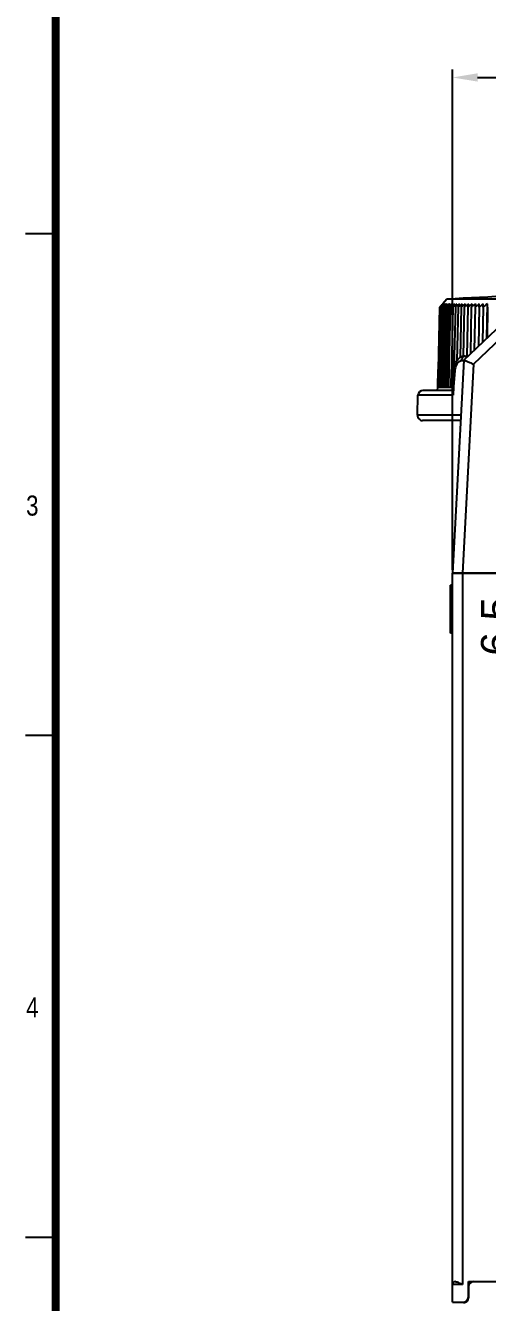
# Model space of a CAD drawing. Header units: millimetres. Extents: x 509 to 2449, y -194 to 649.
# Drawn here: x 1880.3 to 1926.4, y 409.1 to 536.3 of the extents above; entities that cross this region are included whole.
import ezdxf

# ---------------------------------------------------------------- set-up
doc = ezdxf.new("R2010")
doc.units = ezdxf.units.MM
doc.header["$PDMODE"] = 3
doc.header["$PDSIZE"] = 0.7
doc.layers.get('0').update_dxf_attribs({"linetype": 'CONTINUOUS'})
doc.layers.get('Defpoints').update_dxf_attribs({"linetype": 'CONTINUOUS'})
doc.layers.add('Dim', color=1, linetype='CONTINUOUS')
doc.layers.add('SU', color=7, linetype='CONTINUOUS')
doc.styles.add('OMI-1', font='arial.ttf', dxfattribs={"oblique": 1, "height": 3})
doc.styles.get("Standard").update_dxf_attribs({"font": 'gulim.ttc', "width": 0.8})
doc.dimstyles.new('1', dxfattribs={"dimtxt": 5, "dimasz": 2.5, "dimexe": 0.8, "dimexo": 0.3, "dimgap": 0.5, "dimtad": 1, "dimtoh": 1, "dimdec": 1, "dimzin": 0, "dimdsep": 46, "dimtxsty": 'OMI-1', "dimcen": 0, "dimclrd": 256, "dimclre": 256, "dimclrt": 256, "dimadec": 0, "dimazin": 0, "dimtfac": 0.8, "dimtdec": 1, "dimtix": 1, "dimtmove": 0, "dimatfit": 3, "dimfxl": 1, "dimtolj": 1, "dimtzin": 0, "dimarcsym": 0})

# ---------------------------------------------------------------- blocks, each defined once
blk = doc.blocks.new('*D4079')
at = {"layer": 'Defpoints', "color": 0}
for p in [(1982.88, 531.1), (1922.88, 481.73), (1982.88, 481.73)]:
    blk.add_point(p, dxfattribs=at)
at = {"layer": 'Dim', "lineweight": -2}
for p, q in [((1922.88, 482.03), (1922.88, 531.9)), ((1982.88, 482.03), (1982.88, 531.9)), ((1925.38, 531.1), (1980.38, 531.1))]:
    blk.add_line(p, q, dxfattribs=at)
at = {"layer": 'Dim'}
for points in [[(1925.38, 531.52), (1925.38, 530.69), (1922.88, 531.1)], [(1980.38, 530.69), (1980.38, 531.52), (1982.88, 531.1)]]:
    blk.add_solid(points, dxfattribs=at)
at = {"layer": 'Dim', "insert": (1952.88, 533.13), "char_height": 3, "attachment_point": 5, "style": 'OMI-1'}
blk.add_mtext('\\A1;60.0', dxfattribs=at)
blk = doc.blocks.new('*D4098')
at = {"layer": 'Defpoints', "color": 0}
for p in [(1932.63, 479.63), (1929.27, 473.13), (1932.63, 473.13)]:
    blk.add_point(p, dxfattribs=at)
at = {"layer": 'Dim', "lineweight": -2}
for p, q in [((1929.27, 482.13), (1929.27, 484.63)), ((1932.33, 479.63), (1928.47, 479.63)), ((1929.27, 479.63), (1929.27, 473.13)), ((1932.33, 473.13), (1928.47, 473.13)), ((1929.27, 470.63), (1929.27, 468.13))]:
    blk.add_line(p, q, dxfattribs=at)
at = {"layer": 'Dim'}
for points in [[(1928.86, 482.13), (1929.69, 482.13), (1929.27, 479.63)], [(1929.69, 470.63), (1928.86, 470.63), (1929.27, 473.13)]]:
    blk.add_solid(points, dxfattribs=at)
at = {"layer": 'Dim', "insert": (1927.24, 476.38), "char_height": 3, "attachment_point": 5, "rotation": 90, "style": 'OMI-1'}
blk.add_mtext('\\A1;6.5', dxfattribs=at)

msp = doc.modelspace()

# ---------------------------------------------------------------- linework, layer by layer
for p, q in [((1883.27, 515.53), (1880.27, 515.53)), ((1883.27, 465.53), (1880.27, 465.53)), ((1883.27, 415.53), (1880.27, 415.53))]:
    msp.add_line(p, q)
at = {"color": 7, "linetype": 'Continuous'}
for p, q in [((1922.32, 509), (1921.9, 508.55)), ((1948.45, 509), (1922.32, 509)), ((1921.59, 508.22), (1921.43, 502)), ((1921.61, 508.22), (1921.46, 502)), ((1921.66, 508.22), (1921.51, 502)), ((1921.73, 508.22), (1921.58, 502)), ((1921.66, 508.29), (1921.59, 508.22)), ((1921.69, 508.29), (1921.61, 508.22)), ((1921.75, 508.3), (1921.66, 508.22)), ((1921.83, 508.22), (1921.68, 502)), ((1921.81, 508.29), (1921.73, 508.22)), ((1921.95, 508.22), (1921.8, 502)), ((1921.91, 508.29), (1921.83, 508.22)), ((1921.86, 508.26), (1921.89, 508.29)), ((1921.87, 508.51), (1921.9, 508.54)), ((1921.9, 508.54), (1921.87, 508.51)), ((1921.94, 508.54), (1921.9, 508.51)), ((1921.91, 508.51), (1921.94, 508.54)), ((1921.94, 508.47), (1922, 508.54)), ((1922.1, 508.22), (1921.94, 502)), ((1922.03, 508.29), (1921.95, 508.22)), ((1922, 508.29), (1922, 508.29)), ((1922.02, 508.47), (1922.08, 508.54)), ((1922.19, 508.3), (1922.1, 508.22)), ((1922.26, 508.22), (1922.11, 502)), ((1922.13, 508.47), (1922.19, 508.54)), ((1922.37, 508.31), (1922.26, 508.22)), ((1922.37, 508.31), (1922.26, 508.22)), ((1922.27, 508.47), (1922.31, 508.54)), ((1922.45, 508.22), (1922.3, 502)), ((1922.42, 508.47), (1922.47, 508.54)), ((1922.66, 508.22), (1922.52, 502)), ((1922.9, 508.22), (1922.76, 502)), ((1923.16, 508.22), (1923.02, 502.12)), ((1923.44, 508.22), (1923.32, 502.88)), ((1923.73, 508.22), (1923.63, 503.19)), ((1924.05, 508.22), (1923.95, 503.33)), ((1924.39, 508.22), (1924.3, 503.35)), ((1924.75, 508.22), (1924.66, 503.57)), ((1925.13, 508.22), (1925.05, 503.94)), ((1925.53, 508.22), (1925.46, 504.32)), ((1925.53, 508.22), (1925.55, 508.54)), ((1925.94, 508.22), (1925.88, 504.72)), ((1925.94, 508.22), (1925.94, 508.54)), ((1926.3, 505.12), (1926.36, 508.54)), ((1926.37, 508.22), (1926.32, 505.14)), ((1926.37, 508.22), (1926.36, 508.54)), ((1924, 502.93), (1928.56, 507.26)), ((1929.13, 506.48), (1924.97, 502.54)), ((1924, 502.93), (1922.88, 481.73)), ((1923.99, 502.86), (1923.78, 502.86)), ((1924.97, 502.54), (1923.88, 481.73)), ((1924.15, 503.35), (1924.07, 503.35)), ((1924.15, 503.35), (1924.43, 503.35)), ((1921.4, 500.24), (1921.43, 502)), ((1921.43, 502), (1921.4, 500.24)), ((1921.46, 502), (1921.42, 500.24)), ((1921.43, 500.24), (1921.46, 502)), ((1921.51, 502), (1921.47, 500.24)), ((1921.48, 500.24), (1921.51, 502)), ((1921.55, 500.24), (1921.58, 502)), ((1921.58, 502), (1921.55, 500.24)), ((1921.68, 502), (1921.64, 500.24)), ((1921.65, 500.24), (1921.68, 502)), ((1921.8, 502), (1921.76, 500.24)), ((1921.77, 500.24), (1921.8, 502)), ((1921.94, 502), (1921.91, 500.24)), ((1921.92, 500.24), (1921.94, 502)), ((1922.11, 502), (1922.08, 500.24)), ((1922.09, 500.24), (1922.11, 502)), ((1922.3, 502), (1922.27, 500.24)), ((1922.28, 500.24), (1922.3, 502)), ((1922.52, 502), (1922.49, 500.24)), ((1922.5, 500.24), (1922.52, 502)), ((1922.76, 502), (1922.72, 500.24)), ((1922.73, 500.24), (1922.76, 502)), ((1923.08, 501.49), (1922.99, 500.28)), ((1923.11, 501.88), (1923.08, 501.49)), ((1921.39, 499.93), (1921.4, 500.24)), ((1921.4, 500.24), (1921.42, 500.24)), ((1921.43, 500.24), (1921.47, 500.24)), ((1921.48, 500.24), (1921.55, 500.24)), ((1921.55, 500.24), (1921.64, 500.24)), ((1921.65, 500.24), (1921.76, 500.24)), ((1921.77, 500.24), (1921.91, 500.24)), ((1921.92, 500.24), (1922.08, 500.24)), ((1922.09, 500.24), (1922.27, 500.24)), ((1922.28, 500.24), (1922.49, 500.24)), ((1922.5, 500.24), (1922.72, 500.24)), ((1922.73, 500.24), (1922.88, 500.24)), ((1922.99, 500.28), (1922.93, 499.44)), ((1919.39, 497.44), (1919.43, 499.44)), ((1922.93, 499.44), (1919.43, 499.44)), ((1922.86, 499.93), (1919.93, 499.93)), ((1923.71, 497.44), (1919.39, 497.44)), ((1923.68, 496.93), (1919.89, 496.93)), ((1922.88, 409.08), (1922.88, 481.73)), ((1922.88, 481.73), (1982.88, 481.73)), ((1923.88, 481.73), (1923.88, 410.83)), ((1922.68, 475.73), (1922.68, 480.53)), ((1922.88, 480.53), (1922.68, 480.53)), ((1922.88, 479.63), (1922.68, 479.63)), ((1922.88, 476.63), (1922.68, 476.63)), ((1922.88, 475.73), (1922.68, 475.73)), ((1924.46, 409.57), (1924.48, 411.13)), ((1924.48, 411.13), (1924.46, 409.57)), ((1924.48, 411.13), (1981.28, 411.13)), ((1924.48, 411.13), (1981.28, 411.13)), ((1923.88, 410.83), (1922.88, 410.83)), ((1923.88, 410.83), (1922.88, 410.83)), ((1924.48, 410.63), (1924.48, 409.53)), ((1924.48, 410.63), (1924.48, 409.53)), ((1922.88, 409.08), (1923.96, 409.08)), ((1922.88, 409.08), (1923.96, 409.08))]:
    msp.add_line(p, q, dxfattribs=at)
at = {"const_width": 0.8}
msp.add_lwpolyline([(2433.27, 645.53), (1883.27, 645.53), (1883.27, 265.53), (2433.27, 265.53)], close=True, dxfattribs=at)
at = {"color": 7, "linetype": 'Continuous'}
for points in [[(1923.46, 503.06), (1923.36, 502.94), (1923.26, 502.8), (1923.18, 502.65), (1923.11, 502.48), (1923.06, 502.3), (1923.02, 502.12), (1923, 501.94), (1922.99, 501.9)], [(1923.82, 503.29), (1923.7, 503.23), (1923.58, 503.16), (1923.46, 503.06)], [(1924.07, 503.35), (1923.95, 503.33), (1923.82, 503.29)], [(1922.99, 501.9), (1922.97, 501.59), (1922.95, 501.23), (1922.85, 499.75)]]:
    msp.add_lwpolyline(points, dxfattribs=at)
for centre, radius, start, end in [((1935.38, 309.43), 200, 86.2544, 93.7456), ((1954.47, 476.85), 45.44, 135.8343, 136.212), ((1954.44, 475.76), 46.17, 134.8177, 135.196), ((1954.99, 480.19), 43.55, 139.4343, 139.7894), ((1954.26, 474.93), 46.59, 133.8206, 134.2448), ((1955.66, 481.07), 43.45, 140.8971, 141.2026), ((1954.41, 473.84), 47.43, 132.9671, 133.4099), ((1956.23, 482.14), 43.17, 142.4065, 142.7077), ((1954.55, 472.84), 48.19, 132.1884, 132.6307), ((1956.99, 483.17), 43.07, 144.0304, 144.3259), ((1954.73, 471.88), 48.94, 131.481, 131.9225), ((1958.42, 483.88), 43.72, 145.7751, 146.1759), ((1954.91, 471.02), 49.61, 130.8412, 131.2656), ((1959.72, 484.84), 44.15, 147.6425, 148.0311), ((1955.1, 470.22), 50.22, 130.266, 130.6706), ((1960.9, 486.03), 44.39, 149.5288, 150.0132), ((1956.87, 467.65), 53.21, 130.1362, 130.3113), ((1955.32, 469.49), 50.8, 129.7527, 130.1378), ((1956.1, 468.18), 52.16, 129.301, 129.86), ((1963.02, 486.87), 45.66, 151.6596, 152.1209), ((1956.41, 467.52), 52.72, 128.9041, 129.4619), ((1965.78, 487.64), 47.56, 153.9231, 154.3572), ((1956.73, 466.94), 53.21, 128.5622, 129.1189), ((1969.41, 488.32), 50.35, 156.3189, 156.7212), ((1957.06, 466.44), 53.63, 128.2737, 128.8295), ((1974.29, 488.91), 54.4, 158.8441, 159.2099), ((1957.41, 466.02), 53.99, 128.0371, 128.5922), ((1981.06, 489.39), 60.34, 161.4934, 161.8178), ((1957.76, 465.7), 54.26, 127.8513, 128.4059), ((1990.86, 489.74), 69.31, 164.2584, 164.5367), ((1958.12, 465.46), 54.46, 127.7155, 128.2697), ((2006.01, 489.91), 83.65, 167.1276, 167.3553), ((1958.49, 465.32), 54.58, 127.6288, 128.1829), ((2032.05, 489.8), 108.86, 170.0862, 170.2594), ((1958.86, 465.27), 54.61, 127.591, 128.1452), ((2086.12, 489.11), 162.12, 173.1164, 173.2318), ((1959.23, 465.32), 54.56, 127.6018, 128.1564), ((1959.61, 465.46), 54.43, 127.6612, 128.2164), ((1924.15, 503.08), 0.266, 90.0058, 96.0391), ((1919.93, 499.43), 0.5, 90, 179), ((1919.89, 497.43), 0.5, 179, 270), ((1923.18, 410.83), 0.3, 91.3574, 180), ((1923.18, 410.83), 0.3, 91.3574, 180), ((1924.98, 410.63), 0.5, 90, 180), ((1924.98, 410.63), 0.5, 90, 180), ((1923.96, 409.58), 0.5, 270, 359), ((1923.96, 409.58), 0.5, 270, 359), ((1923.98, 409.53), 0.5, 270, 0), ((1923.98, 409.53), 0.5, 270, 0)]:
    msp.add_arc(centre, radius, start, end, dxfattribs=at)
for points, knots in [([(1923.42, 502.69), (1923.4, 502.68), (1923.34, 502.61), (1923.29, 502.52), (1923.26, 502.46)], [0, 0, 0, 0, 0.238359, 1, 1, 1, 1]), ([(1923.78, 502.86), (1923.72, 502.86), (1923.58, 502.83), (1923.47, 502.74), (1923.42, 502.69)], [0, 0, 0, 0, 0.480161, 1, 1, 1, 1]), ([(1923.78, 502.86), (1923.78, 502.89), (1923.79, 502.99), (1923.82, 503.1), (1923.86, 503.17)], [0, 0, 0, 0, 0.258895, 1, 1, 1, 1]), ([(1923.86, 503.17), (1923.89, 503.22), (1923.96, 503.3), (1924.07, 503.34), (1924.12, 503.35)], [0, 0, 0, 0, 0.529233, 1, 1, 1, 1]), ([(1924, 502.94), (1924, 502.94), (1924.01, 502.94), (1924.03, 502.93), (1924.05, 502.92), (1924.11, 502.91), (1924.19, 502.87), (1924.32, 502.83), (1924.46, 502.76), (1924.68, 502.67), (1924.86, 502.59), (1924.97, 502.54)], [0, 0, 0, 0, 0.008178, 0.025565, 0.052353, 0.088317, 0.185825, 0.312822, 0.463607, 0.632463, 1, 1, 1, 1]), ([(1922.99, 501.9), (1922.99, 501.9), (1923.01, 501.89), (1923.03, 501.89), (1923.06, 501.88), (1923.09, 501.88), (1923.11, 501.88)], [0, 0, 0, 0, 0.07655, 0.270339, 0.581929, 1, 1, 1, 1]), ([(1923.26, 502.46), (1923.24, 502.42), (1923.16, 502.23), (1923.12, 502.03), (1923.11, 501.88)], [0, 0, 0, 0, 0.238911, 1, 1, 1, 1]), ([(1922.85, 499.7), (1922.85, 499.68), (1922.86, 499.59), (1922.9, 499.5), (1922.93, 499.44)], [0, 0, 0, 0, 0.227248, 1, 1, 1, 1]), ([(1923.18, 411.13), (1923.23, 411.13), (1923.35, 411.1), (1923.59, 410.99), (1923.76, 410.9), (1923.88, 410.83)], [0, 0, 0, 0, 0.214437, 0.461612, 1, 1, 1, 1]), ([(1923.18, 411.13), (1923.23, 411.13), (1923.35, 411.1), (1923.59, 410.99), (1923.76, 410.9), (1923.88, 410.83)], [0, 0, 0, 0, 0.214438, 0.461612, 1, 1, 1, 1])]:
    msp.add_open_spline(points, degree=3, knots=knots, dxfattribs=at)
msp.add_open_spline([(1922.85, 499.75), (1922.84, 499.73), (1922.84, 499.72), (1922.85, 499.7)], degree=3, dxfattribs=at)
at = {"layer": 'SU', "color": 7, "linetype": 'Continuous'}
msp.add_line((1982.88, 481.73), (1922.88, 481.73), dxfattribs=at)

# ---------------------------------------------------------------- texts
at = {"width": 0.85}
for s, p in [('3', (1880.33, 487.45)), ('4', (1880.33, 437.45))]:
    msp.add_text(s, height=2, dxfattribs=at).set_placement(p)

# ---------------------------------------------------------------- dimensions: what is measured, and where the dimension line sits
at = {"layer": 'Dim'}
dim = msp.add_linear_dim(base=(1982.88, 531.1), p1=(1922.88, 481.73), p2=(1982.88, 481.73), dimstyle='1', dxfattribs=at)
dim.commit()
dim.dimension.update_dxf_attribs({"geometry": '*D4079', "text_midpoint": (1952.88, 533.13)})
dim = msp.add_linear_dim(base=(1929.27, 473.13), p1=(1932.63, 479.63), p2=(1932.63, 473.13), angle=90, dimstyle='1', dxfattribs=at)
dim.commit()
dim.dimension.update_dxf_attribs({"geometry": '*D4098', "text_midpoint": (1927.24, 476.38)})

doc.saveas('drawing.dxf')
